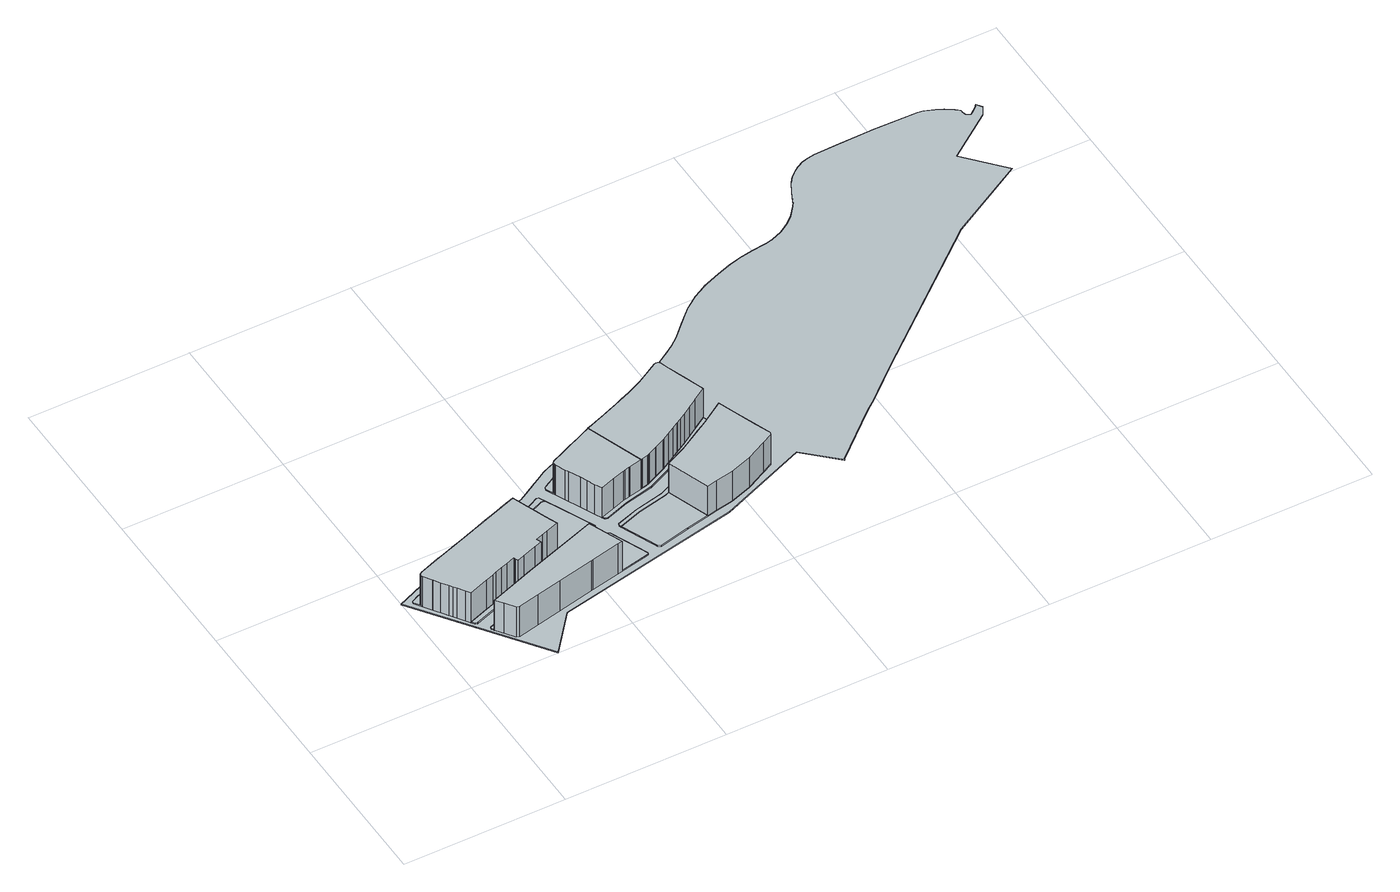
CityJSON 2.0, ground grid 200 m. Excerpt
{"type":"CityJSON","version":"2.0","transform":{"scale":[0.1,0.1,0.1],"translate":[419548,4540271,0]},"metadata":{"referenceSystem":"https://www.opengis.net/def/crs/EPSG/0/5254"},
"CityObjects":{
"object1":{"type":"GenericCityObject","attributes":{"area":433.13,"maxHeight":2,"permitType":"Approved","planType":"Implementation Zoning Plan","volume":433.13,"zoningName":"UIP-34005398","zoningSubType":"Park","zoningType":"Open Green Area"},"geometry":[{"type":"MultiSurface","lod":"2","boundaries":[[[0,1,2,3,4,5,6,7,8,9,10,11,12]],[[0,12,13,14]],[[12,11,15,13]],[[11,10,16,15]],[[10,9,17,16]],[[9,8,18,17]],[[8,7,19,18]],[[7,6,20,19]],[[6,5,21,20]],[[5,4,22,21]],[[4,3,23,22]],[[3,2,24,23]],[[2,1,25,24]],[[1,0,14,25]],[[14,13,15,16,17,18,19,20,21,22,23,24,25]]]}]},
"object2":{"type":"GenericCityObject","attributes":{"area":9365.84,"maxHeight":45,"permitType":"Approved","planType":"Implementation Zoning Plan","volume":421462.8,"zoningName":"UIP-34005398","zoningSubType":"Commerce Housing Area","zoningType":"Urban Working Area"},"geometry":[{"type":"MultiSurface","lod":"2","boundaries":[[[4,3,2,1,0,12,26,27,28,29,30,31,32,33,34,35,36,37,38,39,40,41,42,43,44,45,46,47,48,49,50,51,52,53,54,55,56,57,58,59,60,61,62,63,64,65,66,8,7,6,5]],[[4,5,67,68]],[[5,6,69,67]],[[6,7,70,69]],[[7,8,71,70]],[[8,66,72,71]],[[66,65,73,72]],[[65,64,74,73]],[[64,63,75,74]],[[63,62,76,75]],[[62,61,77,76]],[[61,60,78,77]],[[60,59,79,78]],[[59,58,80,79]],[[58,57,81,80]],[[57,56,82,81]],[[56,55,83,82]],[[55,54,84,83]],[[54,53,85,84]],[[53,52,86,85]],[[52,51,87,86]],[[51,50,88,87]],[[50,49,89,88]],[[49,48,90,89]],[[48,47,91,90]],[[47,46,92,91]],[[46,45,93,92]],[[45,44,94,93]],[[44,43,95,94]],[[43,42,96,95]],[[42,41,97,96]],[[41,40,98,97]],[[40,39,99,98]],[[39,38,100,99]],[[38,37,101,100]],[[37,36,102,101]],[[36,35,103,102]],[[35,34,104,103]],[[34,33,105,104]],[[33,32,106,105]],[[32,31,107,106]],[[31,30,108,107]],[[30,29,109,108]],[[29,28,110,109]],[[28,27,111,110]],[[27,26,112,111]],[[26,12,113,112]],[[12,0,114,113]],[[0,1,115,114]],[[1,2,116,115]],[[2,3,117,116]],[[3,4,68,117]],[[68,67,69,70,71,72,73,74,75,76,77,78,79,80,81,82,83,84,85,86,87,88,89,90,91,92,93,94,95,96,97,98,99,100,101,102,103,104,105,106,107,108,109,110,111,112,113,114,115,116,117]]]}]},
"object3":{"type":"GenericCityObject","attributes":{"area":1465.88,"maxHeight":2,"permitType":"Approved","planType":"Implementation Zoning Plan","volume":1465.88,"zoningName":"UIP-34005398","zoningSubType":"Square","zoningType":"Open Green Area"},"geometry":[{"type":"MultiSurface","lod":"2","boundaries":[[[49,48,47,46,45,44,43,42,41,40,39,38,37,36,35,34,33,118,119,120,121,122,123,124,125,126,127,128,129,130,131,132,133,134,135,136,137,138,139,140,141,142,143,144,145,146,147,148,149,150,151,152,153,54,53,52,51,50]],[[49,50,154,155]],[[50,51,156,154]],[[51,52,157,156]],[[52,53,158,157]],[[53,54,159,158]],[[54,153,160,159]],[[153,152,161,160]],[[152,151,162,161]],[[151,150,163,162]],[[150,149,164,163]],[[149,148,165,164]],[[148,147,166,165]],[[147,146,167,166]],[[146,145,168,167]],[[145,144,169,168]],[[144,143,170,169]],[[143,142,171,170]],[[142,141,172,171]],[[141,140,173,172]],[[140,139,174,173]],[[139,138,175,174]],[[138,137,176,175]],[[137,136,177,176]],[[136,135,178,177]],[[135,134,179,178]],[[134,133,180,179]],[[133,132,181,180]],[[132,131,182,181]],[[131,130,183,182]],[[130,129,184,183]],[[129,128,185,184]],[[128,127,186,185]],[[127,126,187,186]],[[126,125,188,187]],[[125,124,189,188]],[[124,123,190,189]],[[123,122,191,190]],[[122,121,192,191]],[[121,120,193,192]],[[120,119,194,193]],[[119,118,195,194]],[[118,33,196,195]],[[33,34,197,196]],[[34,35,198,197]],[[35,36,199,198]],[[36,37,200,199]],[[37,38,201,200]],[[38,39,202,201]],[[39,40,203,202]],[[40,41,204,203]],[[41,42,205,204]],[[42,43,206,205]],[[43,44,207,206]],[[44,45,208,207]],[[45,46,209,208]],[[46,47,210,209]],[[47,48,211,210]],[[48,49,155,211]],[[155,154,156,157,158,159,160,161,162,163,164,165,166,167,168,169,170,171,172,173,174,175,176,177,178,179,180,181,182,183,184,185,186,187,188,189,190,191,192,193,194,195,196,197,198,199,200,201,202,203,204,205,206,207,208,209,210,211]]]}]},
"object4":{"type":"GenericCityObject","attributes":{"area":782.19,"maxHeight":2,"permitType":"Approved","planType":"Implementation Zoning Plan","volume":782.19,"zoningName":"UIP-34005398","zoningSubType":"Park","zoningType":"Open Green Area"},"geometry":[{"type":"MultiSurface","lod":"2","boundaries":[[[212,213,214,215,216,217,218,219,220]],[[212,220,221,222]],[[220,219,223,221]],[[219,218,224,223]],[[218,217,225,224]],[[217,216,226,225]],[[216,215,227,226]],[[215,214,228,227]],[[214,213,229,228]],[[213,212,222,229]],[[222,221,223,224,225,226,227,228,229]]]}]},
"object5":{"type":"GenericCityObject","geometry":[{"type":"MultiSurface","lod":"2","boundaries":[[[28,29,30,31,32,33,118,119,120,121,122,123,124,125,126,127,128,129,130,131,132,133,134,230,231,232,233,234,235,236,64,65,66,8,9,10,11,12,26,27]],[[28,27,237,238]],[[27,26,239,237]],[[26,12,240,239]],[[12,11,241,240]],[[11,10,242,241]],[[10,9,243,242]],[[9,8,244,243]],[[8,66,245,244]],[[66,65,246,245]],[[65,64,247,246]],[[64,236,248,247]],[[236,235,249,248]],[[235,234,250,249]],[[234,233,251,250]],[[233,232,252,251]],[[232,231,253,252]],[[231,230,254,253]],[[230,134,255,254]],[[134,133,256,255]],[[133,132,257,256]],[[132,131,258,257]],[[131,130,259,258]],[[130,129,260,259]],[[129,128,261,260]],[[128,127,262,261]],[[127,126,263,262]],[[126,125,264,263]],[[125,124,265,264]],[[124,123,266,265]],[[123,122,267,266]],[[122,121,268,267]],[[121,120,269,268]],[[120,119,270,269]],[[119,118,271,270]],[[118,33,272,271]],[[33,32,273,272]],[[32,31,274,273]],[[31,30,275,274]],[[30,29,276,275]],[[29,28,238,276]],[[238,237,239,240,241,242,243,244,245,246,247,248,249,250,251,252,253,254,255,256,257,258,259,260,261,262,263,264,265,266,267,268,269,270,271,272,273,274,275,276]]]}]},
"object6":{"type":"GenericCityObject","attributes":{"area":5485.47,"maxHeight":45,"permitType":"Approved","planType":"Implementation Zoning Plan","volume":246846.15,"zoningName":"UIP-34005398","zoningSubType":"Commerce Housing Area","zoningType":"Urban Working Area"},"geometry":[{"type":"MultiSurface","lod":"2","boundaries":[[[213,212,277,278,279,280,281,282,283,284,285,216,215,214]],[[213,214,286,287]],[[214,215,288,286]],[[215,216,289,288]],[[216,285,290,289]],[[285,284,291,290]],[[284,283,292,291]],[[283,282,293,292]],[[282,281,294,293]],[[281,280,295,294]],[[280,279,296,295]],[[279,278,297,296]],[[278,277,298,297]],[[277,212,299,298]],[[212,213,287,299]],[[287,286,288,289,290,291,292,293,294,295,296,297,298,299]]]}]},
"object7":{"type":"GenericCityObject","geometry":[{"type":"MultiSurface","lod":"2","boundaries":[[[220,300,301,302,303,277,278,279,280,281,282,283,284,285,216,217,218,219]],[[220,219,304,305]],[[219,218,306,304]],[[218,217,307,306]],[[217,216,308,307]],[[216,285,309,308]],[[285,284,310,309]],[[284,283,311,310]],[[283,282,312,311]],[[282,281,313,312]],[[281,280,314,313]],[[280,279,315,314]],[[279,278,316,315]],[[278,277,317,316]],[[277,303,318,317]],[[303,302,319,318]],[[302,301,320,319]],[[301,300,321,320]],[[300,220,305,321]],[[305,304,306,307,308,309,310,311,312,313,314,315,316,317,318,319,320,321]]]}]},
"object8":{"type":"GenericCityObject","attributes":{"area":555.93,"maxHeight":2,"permitType":"Approved","planType":"Implementation Zoning Plan","volume":555.93,"zoningName":"UIP-34005398","zoningSubType":"Park","zoningType":"Open Green Area"},"geometry":[{"type":"MultiSurface","lod":"2","boundaries":[[[236,64,63,62,61,60,322,323,324,325,326,234,235]],[[236,235,327,328]],[[235,234,329,327]],[[234,326,330,329]],[[326,325,331,330]],[[325,324,332,331]],[[324,323,333,332]],[[323,322,334,333]],[[322,60,335,334]],[[60,61,336,335]],[[61,62,337,336]],[[62,63,338,337]],[[63,64,339,338]],[[64,236,328,339]],[[328,327,329,330,331,332,333,334,335,336,337,338,339]]]}]},
"object9":{"type":"GenericCityObject","attributes":{"area":3434.81,"easement":"Public","maxHeight":2,"permitType":"Approved","planType":"Implementation Zoning Plan","volume":3434.81,"zoningName":"UIP-34005398","zoningSubType":"Secondary School Area","zoningType":"Education Facility Area"},"geometry":[{"type":"MultiSurface","lod":"2","boundaries":[[[153,152,151,150,149,148,147,146,145,144,143,142,141,140,139,138,137,136,135,134,230,231,232,233,234,326,325,324,323,322,60,59,58,57,56,55,54]],[[153,54,159,160]],[[54,55,340,159]],[[55,56,341,340]],[[56,57,342,341]],[[57,58,343,342]],[[58,59,344,343]],[[59,60,335,344]],[[60,322,334,335]],[[322,323,333,334]],[[323,324,332,333]],[[324,325,331,332]],[[325,326,330,331]],[[326,234,329,330]],[[234,233,345,329]],[[233,232,346,345]],[[232,231,347,346]],[[231,230,348,347]],[[230,134,179,348]],[[134,135,178,179]],[[135,136,177,178]],[[136,137,176,177]],[[137,138,175,176]],[[138,139,174,175]],[[139,140,173,174]],[[140,141,172,173]],[[141,142,171,172]],[[142,143,170,171]],[[143,144,169,170]],[[144,145,168,169]],[[145,146,167,168]],[[146,147,166,167]],[[147,148,165,166]],[[148,149,164,165]],[[149,150,163,164]],[[150,151,162,163]],[[151,152,161,162]],[[152,153,160,161]],[[160,159,340,341,342,343,344,335,334,333,332,331,330,329,345,346,347,348,179,178,177,176,175,174,173,172,171,170,169,168,167,166,165,164,163,162,161]]]}]},
"object10":{"type":"GenericCityObject","attributes":{"area":1994.02,"maxHeight":2,"permitType":"Approved","planType":"Implementation Zoning Plan","volume":1994.02,"zoningName":"UIP-34005398","zoningSubType":"Mosque","zoningType":"Prayer Place"},"geometry":[{"type":"MultiSurface","lod":"2","boundaries":[[[220,300,301,302,303,277,212]],[[220,212,222,221]],[[212,277,349,222]],[[277,303,350,349]],[[303,302,351,350]],[[302,301,352,351]],[[301,300,353,352]],[[300,220,221,353]],[[221,222,349,350,351,352,353]]]}]},
"object11":{"type":"GenericCityObject","attributes":{"area":4431.93,"maxHeight":45,"permitType":"Approved","planType":"Implementation Zoning Plan","volume":199436.85,"zoningName":"UIP-34005398","zoningSubType":"Administrative Service Area","zoningType":"Urban Working Area"},"geometry":[{"type":"MultiSurface","lod":"2","boundaries":[[[354,355,356,357,358,359,360,361,362,363,364,365,366,367,368,369,370,371,372,373,374,375,376,377,378,379,380,381,382]],[[354,382,383,384]],[[382,381,385,383]],[[381,380,386,385]],[[380,379,387,386]],[[379,378,388,387]],[[378,377,389,388]],[[377,376,390,389]],[[376,375,391,390]],[[375,374,392,391]],[[374,373,393,392]],[[373,372,394,393]],[[372,371,395,394]],[[371,370,396,395]],[[370,369,397,396]],[[369,368,398,397]],[[368,367,399,398]],[[367,366,400,399]],[[366,365,401,400]],[[365,364,402,401]],[[364,363,403,402]],[[363,362,404,403]],[[362,361,405,404]],[[361,360,406,405]],[[360,359,407,406]],[[359,358,408,407]],[[358,357,409,408]],[[357,356,410,409]],[[356,355,411,410]],[[355,354,384,411]],[[384,383,385,386,387,388,389,390,391,392,393,394,395,396,397,398,399,400,401,402,403,404,405,406,407,408,409,410,411]]]}]},
"object12":{"type":"GenericCityObject","attributes":{"area":3841.51,"easement":"Public","maxHeight":2,"permitType":"Approved","planType":"Implementation Zoning Plan","volume":3841.51,"zoningName":"UIP-34005398","zoningSubType":"Elementary School Area","zoningType":"Education Facility Area"},"geometry":[{"type":"MultiSurface","lod":"2","boundaries":[[[412,413,414,415,416,417,418,419,420]],[[412,420,421,422]],[[420,419,423,421]],[[419,418,424,423]],[[418,417,425,424]],[[417,416,426,425]],[[416,415,427,426]],[[415,414,428,427]],[[414,413,429,428]],[[413,412,422,429]],[[422,421,423,424,425,426,427,428,429]]]}]},
"object13":{"type":"GenericCityObject","attributes":{"area":1966.71,"maxHeight":2,"permitType":"Approved","planType":"Implementation Zoning Plan","volume":1966.71,"zoningName":"UIP-34005398","zoningSubType":"Square","zoningType":"Open Green Area"},"geometry":[{"type":"MultiSurface","lod":"2","boundaries":[[[381,380,379,378,377,376,375,374,373,372,371,370,369,368,430,431,432,433,434,435,436,437,438,439,440,441,442,443,444,445,446,447,448,449,450,451,452,453,454,455,456,457,458,459,460,461,462,463,354,382]],[[381,382,464,465]],[[382,354,466,464]],[[354,463,467,466]],[[463,462,468,467]],[[462,461,469,468]],[[461,460,470,469]],[[460,459,471,470]],[[459,458,472,471]],[[458,457,473,472]],[[457,456,474,473]],[[456,455,475,474]],[[455,454,476,475]],[[454,453,477,476]],[[453,452,478,477]],[[452,451,479,478]],[[451,450,480,479]],[[450,449,481,480]],[[449,448,482,481]],[[448,447,483,482]],[[447,446,484,483]],[[446,445,485,484]],[[445,444,486,485]],[[444,443,487,486]],[[443,442,488,487]],[[442,441,489,488]],[[441,440,490,489]],[[440,439,491,490]],[[439,438,492,491]],[[438,437,493,492]],[[437,436,494,493]],[[436,435,495,494]],[[435,434,496,495]],[[434,433,497,496]],[[433,432,498,497]],[[432,431,499,498]],[[431,430,500,499]],[[430,368,501,500]],[[368,369,502,501]],[[369,370,503,502]],[[370,371,504,503]],[[371,372,505,504]],[[372,373,506,505]],[[373,374,507,506]],[[374,375,508,507]],[[375,376,509,508]],[[376,377,510,509]],[[377,378,511,510]],[[378,379,512,511]],[[379,380,513,512]],[[380,381,465,513]],[[465,464,466,467,468,469,470,471,472,473,474,475,476,477,478,479,480,481,482,483,484,485,486,487,488,489,490,491,492,493,494,495,496,497,498,499,500,501,502,503,504,505,506,507,508,509,510,511,512,513]]]}]},
"object14":{"type":"GenericCityObject","geometry":[{"type":"MultiSurface","lod":"2","boundaries":[[[514,515,516,362,363,364,365,366,367,368,430,431,432,433,434,435,436,437,438,439,440,441,442,443,444,445,446,517,518,519,520,521,522,523,524,525,526,527,528]],[[514,528,529,530]],[[528,527,531,529]],[[527,526,532,531]],[[526,525,533,532]],[[525,524,534,533]],[[524,523,535,534]],[[523,522,536,535]],[[522,521,537,536]],[[521,520,538,537]],[[520,519,539,538]],[[519,518,540,539]],[[518,517,541,540]],[[517,446,542,541]],[[446,445,543,542]],[[445,444,544,543]],[[444,443,545,544]],[[443,442,546,545]],[[442,441,547,546]],[[441,440,548,547]],[[440,439,549,548]],[[439,438,550,549]],[[438,437,551,550]],[[437,436,552,551]],[[436,435,553,552]],[[435,434,554,553]],[[434,433,555,554]],[[433,432,556,555]],[[432,431,557,556]],[[431,430,558,557]],[[430,368,559,558]],[[368,367,560,559]],[[367,366,561,560]],[[366,365,562,561]],[[365,364,563,562]],[[364,363,564,563]],[[363,362,565,564]],[[362,516,566,565]],[[516,515,567,566]],[[515,514,530,567]],[[530,529,531,532,533,534,535,536,537,538,539,540,541,542,543,544,545,546,547,548,549,550,551,552,553,554,555,556,557,558,559,560,561,562,563,564,565,566,567]]]}]},
"object15":{"type":"GenericCityObject","attributes":{"area":906.2,"maxHeight":2,"permitType":"Approved","planType":"Implementation Zoning Plan","volume":906.2,"zoningName":"UIP-34005398","zoningSubType":"Park","zoningType":"Open Green Area"},"geometry":[{"type":"MultiSurface","lod":"2","boundaries":[[[568,569,570,571,572,573,574,575,576,577,578,419,418,417,416,415,579,580]],[[568,580,581,582]],[[580,579,583,581]],[[579,415,427,583]],[[415,416,426,427]],[[416,417,425,426]],[[417,418,424,425]],[[418,419,423,424]],[[419,578,584,423]],[[578,577,585,584]],[[577,576,586,585]],[[576,575,587,586]],[[575,574,588,587]],[[574,573,589,588]],[[573,572,590,589]],[[572,571,591,590]],[[571,570,592,591]],[[570,569,593,592]],[[569,568,582,593]],[[582,581,583,427,426,425,424,423,584,585,586,587,588,589,590,591,592,593]]]}]},
"object16":{"type":"GenericCityObject","attributes":{"area":956.89,"maxHeight":2,"permitType":"Approved","planType":"Implementation Zoning Plan","volume":956.89,"zoningName":"UIP-34005398","zoningSubType":"Park","zoningType":"Open Green Area"},"geometry":[{"type":"MultiSurface","lod":"2","boundaries":[[[514,515,516,362,361,360,359,358,357,356,355,594,595,596,597,598,599,600,601,602,603,604,605,606,607,608,609,610,611,612,613,614,523,524,525,526,527,528]],[[514,528,615,616]],[[528,527,617,615]],[[527,526,618,617]],[[526,525,619,618]],[[525,524,620,619]],[[524,523,621,620]],[[523,614,622,621]],[[614,613,623,622]],[[613,612,624,623]],[[612,611,625,624]],[[611,610,626,625]],[[610,609,627,626]],[[609,608,628,627]],[[608,607,629,628]],[[607,606,630,629]],[[606,605,631,630]],[[605,604,632,631]],[[604,603,633,632]],[[603,602,634,633]],[[602,601,635,634]],[[601,600,636,635]],[[600,599,637,636]],[[599,598,638,637]],[[598,597,639,638]],[[597,596,640,639]],[[596,595,641,640]],[[595,594,642,641]],[[594,355,643,642]],[[355,356,644,643]],[[356,357,645,644]],[[357,358,646,645]],[[358,359,647,646]],[[359,360,648,647]],[[360,361,649,648]],[[361,362,650,649]],[[362,516,651,650]],[[516,515,652,651]],[[515,514,616,652]],[[616,615,617,618,619,620,621,622,623,624,625,626,627,628,629,630,631,632,633,634,635,636,637,638,639,640,641,642,643,644,645,646,647,648,649,650,651,652]]]}]},
"object17":{"type":"GenericCityObject","geometry":[{"type":"MultiSurface","lod":"2","boundaries":[[[569,570,571,572,573,574,653,654,655,656,657,658,659,660,420,412,413,414,415,579,580,568]],[[569,568,661,662]],[[568,580,663,661]],[[580,579,664,663]],[[579,415,665,664]],[[415,414,666,665]],[[414,413,667,666]],[[413,412,668,667]],[[412,420,669,668]],[[420,660,670,669]],[[660,659,671,670]],[[659,658,672,671]],[[658,657,673,672]],[[657,656,674,673]],[[656,655,675,674]],[[655,654,676,675]],[[654,653,677,676]],[[653,574,678,677]],[[574,573,679,678]],[[573,572,680,679]],[[572,571,681,680]],[[571,570,682,681]],[[570,569,662,682]],[[662,661,663,664,665,666,667,668,669,670,671,672,673,674,675,676,677,678,679,680,681,682]]]}]},
"object18":{"type":"GenericCityObject","attributes":{"area":9008.74,"maxHeight":45,"permitType":"Approved","planType":"Implementation Zoning Plan","volume":405393.3,"zoningName":"UIP-34005398","zoningSubType":"Commerce Housing Area","zoningType":"Urban Working Area"},"geometry":[{"type":"MultiSurface","lod":"2","boundaries":[[[355,354,463,462,461,460,459,458,457,456,455,454,453,452,451,450,449,448,447,446,517,518,519,520,521,522,523,614,613,612,611,610,609,608,607,606,605,604,603,602,601,600,599,598,597,596,595,594]],[[355,594,683,411]],[[594,595,684,683]],[[595,596,685,684]],[[596,597,686,685]],[[597,598,687,686]],[[598,599,688,687]],[[599,600,689,688]],[[600,601,690,689]],[[601,602,691,690]],[[602,603,692,691]],[[603,604,693,692]],[[604,605,694,693]],[[605,606,695,694]],[[606,607,696,695]],[[607,608,697,696]],[[608,609,698,697]],[[609,610,699,698]],[[610,611,700,699]],[[611,612,701,700]],[[612,613,702,701]],[[613,614,703,702]],[[614,523,704,703]],[[523,522,705,704]],[[522,521,706,705]],[[521,520,707,706]],[[520,519,708,707]],[[519,518,709,708]],[[518,517,710,709]],[[517,446,711,710]],[[446,447,712,711]],[[447,448,713,712]],[[448,449,714,713]],[[449,450,715,714]],[[450,451,716,715]],[[451,452,717,716]],[[452,453,718,717]],[[453,454,719,718]],[[454,455,720,719]],[[455,456,721,720]],[[456,457,722,721]],[[457,458,723,722]],[[458,459,724,723]],[[459,460,725,724]],[[460,461,726,725]],[[461,462,727,726]],[[462,463,728,727]],[[463,354,384,728]],[[354,355,411,384]],[[411,683,684,685,686,687,688,689,690,691,692,693,694,695,696,697,698,699,700,701,702,703,704,705,706,707,708,709,710,711,712,713,714,715,716,717,718,719,720,721,722,723,724,725,726,727,728,384]]]}]},
"object19":{"type":"GenericCityObject","attributes":{"area":7088.37,"maxHeight":45,"permitType":"Approved","planType":"Implementation Zoning Plan","volume":318976.65,"zoningName":"UIP-34005398","zoningSubType":"Commerce Housing Area","zoningType":"Urban Working Area"},"geometry":[{"type":"MultiSurface","lod":"2","boundaries":[[[658,659,660,420,419,578,577,576,575,574,653,654,655,656,657]],[[658,657,729,730]],[[657,656,731,729]],[[656,655,732,731]],[[655,654,733,732]],[[654,653,734,733]],[[653,574,735,734]],[[574,575,736,735]],[[575,576,737,736]],[[576,577,738,737]],[[577,578,739,738]],[[578,419,740,739]],[[419,420,741,740]],[[420,660,742,741]],[[660,659,743,742]],[[659,658,730,743]],[[730,729,731,732,733,734,735,736,737,738,739,740,741,742,743]]]}]},
"object20":{"type":"GenericCityObject","geometry":[{"type":"MultiSurface","lod":"2","boundaries":[[[744,745,746,747,748,749,750,751,752,753,754,755,756,757,758,759,760,761,762,763,764,765,766,767,768,769,770,771,772,773,774,775,776,777,778,779,780,781,782,783,784,785,786,787,788,789,790,791,792,793,794,795,796,797,798,799,800,801,802,803,804,805,806,807,808,809,810,811,812,813,814,815,816,817,818,819,820,821,822,823,824,825,826,827,828,829,830,831,832,833,834,835]],[[744,835,836,837]],[[835,834,838,836]],[[834,833,839,838]],[[833,832,840,839]],[[832,831,841,840]],[[831,830,842,841]],[[830,829,843,842]],[[829,828,844,843]],[[828,827,845,844]],[[827,826,846,845]],[[826,825,847,846]],[[825,824,848,847]],[[824,823,849,848]],[[823,822,850,849]],[[822,821,851,850]],[[821,820,852,851]],[[820,819,853,852]],[[819,818,854,853]],[[818,817,855,854]],[[817,816,856,855]],[[816,815,857,856]],[[815,814,858,857]],[[814,813,859,858]],[[813,812,860,859]],[[812,811,861,860]],[[811,810,862,861]],[[810,809,863,862]],[[809,808,864,863]],[[808,807,865,864]],[[807,806,866,865]],[[806,805,867,866]],[[805,804,868,867]],[[804,803,869,868]],[[803,802,870,869]],[[802,801,871,870]],[[801,800,872,871]],[[800,799,873,872]],[[799,798,874,873]],[[798,797,875,874]],[[797,796,876,875]],[[796,795,877,876]],[[795,794,878,877]],[[794,793,879,878]],[[793,792,880,879]],[[792,791,881,880]],[[791,790,882,881]],[[790,789,883,882]],[[789,788,884,883]],[[788,787,885,884]],[[787,786,886,885]],[[786,785,887,886]],[[785,784,888,887]],[[784,783,889,888]],[[783,782,890,889]],[[782,781,891,890]],[[781,780,892,891]],[[780,779,893,892]],[[779,778,894,893]],[[778,777,895,894]],[[777,776,896,895]],[[776,775,897,896]],[[775,774,898,897]],[[774,773,899,898]],[[773,772,900,899]],[[772,771,901,900]],[[771,770,902,901]],[[770,769,903,902]],[[769,768,904,903]],[[768,767,905,904]],[[767,766,906,905]],[[766,765,907,906]],[[765,764,908,907]],[[764,763,909,908]],[[763,762,910,909]],[[762,761,911,910]],[[761,760,912,911]],[[760,759,913,912]],[[759,758,914,913]],[[758,757,915,914]],[[757,756,916,915]],[[756,755,917,916]],[[755,754,918,917]],[[754,753,919,918]],[[753,752,920,919]],[[752,751,921,920]],[[751,750,922,921]],[[750,749,923,922]],[[749,748,924,923]],[[748,747,925,924]],[[747,746,926,925]],[[746,745,927,926]],[[745,744,837,927]],[[837,836,838,839,840,841,842,843,844,845,846,847,848,849,850,851,852,853,854,855,856,857,858,859,860,861,862,863,864,865,866,867,868,869,870,871,872,873,874,875,876,877,878,879,880,881,882,883,884,885,886,887,888,889,890,891,892,893,894,895,896,897,898,899,900,901,902,903,904,905,906,907,908,909,910,911,912,913,914,915,916,917,918,919,920,921,922,923,924,925,926,927]]]}]}
},
"vertices":[
[736,948,0],[839,985,0],[891,1004,0],[976,1034,0],[1065,1066,0],[1169,1104,0],[1175,1091,0],[1178,1083,0],[1192,1046,0],[1159,1034,0],[561,818,0],[526,830,0],[503,864,0],[503,864,20],[736,948,20],[526,830,20],[561,818,20],[1159,1034,20],[1192,1046,20],[1178,1083,20],[1175,1091,20],[1169,1104,20],[1065,1066,20],[976,1034,20],[891,1004,20],[839,985,20],
[463,922,0],[408,1004,0],[380,1045,0],[352,1086,0],[298,1166,0],[246,1242,0],[244,1245,0],[176,1345,0],[174,1357,0],[174,1369,0],[176,1380,0],[181,1390,0],[188,1399,0],[197,1406,0],[207,1411,0],[250,1426,0],[358,1465,0],[462,1502,0],[513,1520,0],[632,1561,0],[686,1579,0],[826,1628,0],[963,1676,0],[1044,1705,0],[1202,1760,0],[1378,1822,0],[1442,1844,0],[1529,1875,0],[1628,1909,0],[1661,1820,0],[1690,1739,0],[1737,1614,0],[1761,1548,0],[1807,1426,0],[1844,1336,0],[1683,1280,0],[1613,1256,0],[1528,1227,0],[1551,1169,0],[1450,1134,0],[1279,1076,0],[1169,1104,450],[1065,1066,450],[1175,1091,450],[1178,1083,450],[1192,1046,450],[1279,1076,450],[1450,1134,450],[1551,1169,450],[1528,1227,450],[1613,1256,450],[1683,1280,450],[1844,1336,450],[1807,1426,450],[1761,1548,450],[1737,1614,450],[1690,1739,450],[1661,1820,450],[1628,1909,450],[1529,1875,450],[1442,1844,450],[1378,1822,450],[1202,1760,450],[1044,1705,450],[963,1676,450],[826,1628,450],[686,1579,450],[632,1561,450],[513,1520,450],[462,1502,450],[358,1465,450],[250,1426,450],[207,1411,450],[197,1406,450],[188,1399,450],[181,1390,450],[176,1380,450],[174,1369,450],[174,1357,450],[176,1345,450],[244,1245,450],[246,1242,450],[298,1166,450],[352,1086,450],[380,1045,450],[408,1004,450],[463,922,450],[503,864,450],[736,948,450],[839,985,450],[891,1004,450],[976,1034,450],
[118,1431,0],[124,1455,0],[220,1500,0],[385,1544,0],[614,1608,0],[799,1676,0],[1044,1784,0],[1223,1858,0],[1351,1899,0],[1467,1934,0],[1707,2008,0],[1769,2027,0],[1841,2057,0],[1988,2122,0],[2069,2168,0],[2095,2159,0],[2136,2069,0],[2129,2076,0],[2121,2082,0],[2112,2086,0],[2103,2089,0],[2093,2090,0],[2084,2088,0],[2074,2085,0],[1962,2035,0],[1907,2011,0],[1897,2006,0],[1888,2002,0],[1886,2002,0],[1878,1999,0],[1869,1995,0],[1859,1991,0],[1850,1987,0],[1830,1980,0],[1766,1958,0],[1637,1913,0],[1202,1760,20],[1044,1705,20],[1378,1822,20],[1442,1844,20],[1529,1875,20],[1628,1909,20],[1637,1913,20],[1766,1958,20],[1830,1980,20],[1850,1987,20],[1859,1991,20],[1869,1995,20],[1878,1999,20],[1886,2002,20],[1888,2002,20],[1897,2006,20],[1907,2011,20],[1962,2035,20],[2074,2085,20],[2084,2088,20],[2093,2090,20],[2103,2089,20],[2112,2086,20],[2121,2082,20],[2129,2076,20],[2136,2069,20],[2095,2159,20],[2069,2168,20],[1988,2122,20],[1841,2057,20],[1769,2027,20],[1707,2008,20],[1467,1934,20],[1351,1899,20],[1223,1858,20],[1044,1784,20],[799,1676,20],[614,1608,20],[385,1544,20],[220,1500,20],[124,1455,20],[118,1431,20],[176,1345,20],[174,1357,20],[174,1369,20],[176,1380,20],[181,1390,20],[188,1399,20],[197,1406,20],[207,1411,20],[250,1426,20],[358,1465,20],[462,1502,20],[513,1520,20],[632,1561,20],[686,1579,20],[826,1628,20],[963,1676,20],
[2136,1159,0],[1225,845,0],[1036,777,0],[885,723,0],[660,641,0],[639,669,0],[646,690,0],[1208,893,0],[2117,1206,0],[2117,1206,20],[2136,1159,20],[1208,893,20],[646,690,20],[639,669,20],[660,641,20],[885,723,20],[1036,777,20],[1225,845,20],
[2221,1885,0],[2252,1817,0],[2297,1719,0],[2346,1611,0],[2387,1521,0],[2404,1484,0],[2393,1459,0],[408,1004,15],[380,1045,15],[463,922,15],[503,864,15],[526,830,15],[561,818,15],[1159,1034,15],[1192,1046,15],[1279,1076,15],[1450,1134,15],[1551,1169,15],[2393,1459,15],[2404,1484,15],[2387,1521,15],[2346,1611,15],[2297,1719,15],[2252,1817,15],[2221,1885,15],[2136,2069,15],[2095,2159,15],[2069,2168,15],[1988,2122,15],[1841,2057,15],[1769,2027,15],[1707,2008,15],[1467,1934,15],[1351,1899,15],[1223,1858,15],[1044,1784,15],[799,1676,15],[614,1608,15],[385,1544,15],[220,1500,15],[124,1455,15],[118,1431,15],[176,1345,15],[244,1245,15],[246,1242,15],[298,1166,15],[352,1086,15],
[2305,741,0],[2242,728,0],[1887,653,0],[1865,648,0],[1417,547,0],[1102,477,0],[849,419,0],[810,434,0],[724,553,0],[1036,777,450],[1225,845,450],[885,723,450],[660,641,450],[724,553,450],[810,434,450],[849,419,450],[1102,477,450],[1417,547,450],[1865,648,450],[1887,653,450],[2242,728,450],[2305,741,450],[2136,1159,450],
[2454,1321,0],[2483,1308,0],[2679,839,0],[2668,817,0],[1208,893,15],[2117,1206,15],[646,690,15],[639,669,15],[660,641,15],[724,553,15],[810,434,15],[849,419,15],[1102,477,15],[1417,547,15],[1865,648,15],[1887,653,15],[2242,728,15],[2305,741,15],[2668,817,15],[2679,839,15],[2483,1308,15],[2454,1321,15],
[1933,1366,0],[2031,1399,0],[2116,1428,0],[2192,1454,0],[2342,1505,0],[2404,1484,20],[2393,1459,20],[2387,1521,20],[2342,1505,20],[2192,1454,20],[2116,1428,20],[2031,1399,20],[1933,1366,20],[1844,1336,20],[1683,1280,20],[1613,1256,20],[1528,1227,20],[1551,1169,20],
[1661,1820,20],[1690,1739,20],[1737,1614,20],[1761,1548,20],[1807,1426,20],[2346,1611,20],[2297,1719,20],[2252,1817,20],[2221,1885,20],
[2305,741,20],[2668,817,20],[2679,839,20],[2483,1308,20],[2454,1321,20],
[2867,2439,0],[3115,1730,0],[3106,1728,0],[2950,1694,0],[2939,1691,0],[2880,1678,0],[2857,1673,0],[2705,1620,0],[2533,1563,0],[2491,1654,0],[2450,1745,0],[2413,1826,0],[2349,1967,0],[2330,2007,0],[2278,2121,0],[2275,2131,0],[2273,2140,0],[2274,2150,0],[2277,2160,0],[2281,2169,0],[2287,2176,0],[2294,2183,0],[2418,2238,0],[2499,2275,0],[2571,2307,0],[2604,2322,0],[2736,2380,0],[2839,2426,0],[2862,2436,0],[2862,2436,450],[2867,2439,450],[2839,2426,450],[2736,2380,450],[2604,2322,450],[2571,2307,450],[2499,2275,450],[2418,2238,450],[2294,2183,450],[2287,2176,450],[2281,2169,450],[2277,2160,450],[2274,2150,450],[2273,2140,450],[2275,2131,450],[2278,2121,450],[2330,2007,450],[2349,1967,450],[2413,1826,450],[2450,1745,450],[2491,1654,450],[2533,1563,450],[2705,1620,450],[2857,1673,450],[2880,1678,450],[2939,1691,450],[2950,1694,450],[3106,1728,450],[3115,1730,450],
[3239,952,0],[2857,861,0],[2826,877,0],[2636,1332,0],[2652,1337,0],[2925,1431,0],[3291,1513,0],[3341,1535,0],[3523,1014,0],[3523,1014,20],[3239,952,20],[3341,1535,20],[3291,1513,20],[2925,1431,20],[2652,1337,20],[2636,1332,20],[2826,877,20],[2857,861,20],
[2226,2234,0],[2236,2265,0],[2306,2306,0],[2336,2323,0],[2407,2366,0],[2486,2401,0],[2627,2455,0],[2752,2493,0],[2898,2542,0],[3027,2586,0],[3194,2665,0],[3475,2799,0],[3723,2913,0],[3831,2963,0],[3988,3026,0],[4018,3012,0],[4048,2923,0],[4042,2932,0],[4023,2944,0],[4002,2947,0],[3981,2941,0],[3775,2823,0],[3704,2782,0],[3681,2771,0],[3596,2731,0],[3534,2701,0],[3467,2674,0],[3410,2651,0],[3316,2613,0],[3218,2574,0],[3143,2544,0],[3123,2536,0],[3031,2501,0],[2931,2463,0],[2862,2436,20],[2839,2426,20],[2867,2439,20],[2931,2463,20],[3031,2501,20],[3123,2536,20],[3143,2544,20],[3218,2574,20],[3316,2613,20],[3410,2651,20],[3467,2674,20],[3534,2701,20],[3596,2731,20],[3681,2771,20],[3704,2782,20],[3775,2823,20],[3981,2941,20],[4002,2947,20],[4023,2944,20],[4042,2932,20],[4048,2923,20],[4018,3012,20],[3988,3026,20],[3831,2963,20],[3723,2913,20],[3475,2799,20],[3194,2665,20],[3027,2586,20],[2898,2542,20],[2752,2493,20],[2627,2455,20],[2486,2401,20],[2407,2366,20],[2336,2323,20],[2306,2306,20],[2236,2265,20],[2226,2234,20],[2278,2121,20],[2275,2131,20],[2273,2140,20],[2274,2150,20],[2277,2160,20],[2281,2169,20],[2287,2176,20],[2294,2183,20],[2418,2238,20],[2499,2275,20],[2571,2307,20],[2604,2322,20],[2736,2380,20],
[2871,1624,0],[2576,1522,0],[2546,1535,0],[4083,2814,0],[4112,2728,0],[4119,2706,0],[4162,2585,0],[4217,2430,0],[4233,2384,0],[4245,2350,0],[4258,2314,0],[4252,2294,0],[3889,2061,0],[3497,1831,0],[3226,1703,0],[3226,1703,15],[2871,1624,15],[3497,1831,15],[3889,2061,15],[4252,2294,15],[4258,2314,15],[4245,2350,15],[4233,2384,15],[4217,2430,15],[4162,2585,15],[4119,2706,15],[4112,2728,15],[4083,2814,15],[4048,2923,15],[4018,3012,15],[3988,3026,15],[3831,2963,15],[3723,2913,15],[3475,2799,15],[3194,2665,15],[3027,2586,15],[2898,2542,15],[2752,2493,15],[2627,2455,15],[2486,2401,15],[2407,2366,15],[2336,2323,15],[2306,2306,15],[2236,2265,15],[2226,2234,15],[2278,2121,15],[2330,2007,15],[2349,1967,15],[2413,1826,15],[2450,1745,15],[2491,1654,15],[2533,1563,15],[2546,1535,15],[2576,1522,15],
[2912,1480,0],[3275,1561,0],[3567,1698,0],[3968,1933,0],[4240,2108,0],[4265,2100,0],[4275,2072,0],[3994,1890,0],[3867,1816,0],[3653,1691,0],[3590,1654,0],[2624,1359,0],[2636,1384,0],[2636,1384,20],[2912,1480,20],[2624,1359,20],[3590,1654,20],[3653,1691,20],[3867,1816,20],[3994,1890,20],[4275,2072,20],[4265,2100,20],[4240,2108,20],[3968,1933,20],[3567,1698,20],[3275,1561,20],
[3128,1733,0],[3210,1752,0],[3218,1756,0],[3232,1762,0],[3337,1812,0],[3347,1816,0],[3474,1876,0],[3477,1878,0],[3481,1880,0],[3562,1928,0],[3566,1930,0],[3646,1977,0],[3651,1980,0],[3728,2025,0],[3732,2027,0],[3788,2060,0],[3863,2104,0],[3962,2168,0],[3965,2170,0],[4071,2238,0],[4074,2240,0],[3226,1703,20],[2871,1624,20],[3497,1831,20],[3889,2061,20],[4252,2294,20],[4258,2314,20],[4245,2350,20],[4074,2240,20],[4071,2238,20],[3965,2170,20],[3962,2168,20],[3863,2104,20],[3788,2060,20],[3732,2027,20],[3728,2025,20],[3651,1980,20],[3646,1977,20],[3566,1930,20],[3562,1928,20],[3481,1880,20],[3477,1878,20],[3474,1876,20],[3347,1816,20],[3337,1812,20],[3232,1762,20],[3218,1756,20],[3210,1752,20],[3128,1733,20],[3115,1730,20],[3106,1728,20],[2950,1694,20],[2939,1691,20],[2880,1678,20],[2857,1673,20],[2705,1620,20],[2533,1563,20],[2546,1535,20],[2576,1522,20],
[4361,1835,0],[4440,1615,0],[4524,1401,0],[4509,1364,0],[4373,1298,0],[4137,1175,0],[3866,1083,0],[3644,1041,0],[2912,1480,15],[3275,1561,15],[2636,1384,15],[2624,1359,15],[2636,1332,15],[2826,877,15],[2857,861,15],[3239,952,15],[3523,1014,15],[3644,1041,15],[3866,1083,15],[4137,1175,15],[4373,1298,15],[4509,1364,15],[4524,1401,15],[4440,1615,15],[4361,1835,15],[4275,2072,15],[4265,2100,15],[4240,2108,15],[3968,1933,15],[3567,1698,15],
[3128,1733,450],[3210,1752,450],[3218,1756,450],[3232,1762,450],[3337,1812,450],[3347,1816,450],[3474,1876,450],[3477,1878,450],[3481,1880,450],[3562,1928,450],[3566,1930,450],[3646,1977,450],[3651,1980,450],[3728,2025,450],[3732,2027,450],[3788,2060,450],[3863,2104,450],[3962,2168,450],[3965,2170,450],[4071,2238,450],[4074,2240,450],[4245,2350,450],[4233,2384,450],[4217,2430,450],[4162,2585,450],[4119,2706,450],[4112,2728,450],[4083,2814,450],[4048,2923,450],[4042,2932,450],[4023,2944,450],[4002,2947,450],[3981,2941,450],[3775,2823,450],[3704,2782,450],[3681,2771,450],[3596,2731,450],[3534,2701,450],[3467,2674,450],[3410,2651,450],[3316,2613,450],[3218,2574,450],[3143,2544,450],[3123,2536,450],[3031,2501,450],[2931,2463,450],
[4373,1298,450],[4137,1175,450],[4509,1364,450],[4524,1401,450],[4440,1615,450],[4361,1835,450],[4275,2072,450],[3994,1890,450],[3867,1816,450],[3653,1691,450],[3590,1654,450],[3341,1535,450],[3523,1014,450],[3644,1041,450],[3866,1083,450],
[9024,5052,0],[9036,5000,0],[9079,4974,0],[9093,4972,0],[9199,5059,0],[9194,5065,0],[9210,5079,0],[9254,5012,0],[9193,4899,0],[8630,4493,0],[9048,4025,0],[8103,3489,0],[6369,2032,0],[6064,1766,0],[5930,1651,0],[5827,1570,0],[5232,1041,0],[5229,1034,0],[4847,1391,0],[3761,957,0],[1472,481,0],[1079,0,0],[0,1487,0],[747,1806,0],[1217,2005,0],[1219,2007,0],[1424,2094,0],[1509,2121,0],[1629,2159,0],[1701,2179,0],[1927,2243,0],[2008,2288,0],[2172,2384,0],[2237,2422,0],[2345,2486,0],[2435,2526,0],[2583,2583,0],[2596,2587,0],[2760,2638,0],[2855,2670,0],[2976,2711,0],[3136,2787,0],[3328,2878,0],[3466,2943,0],[3575,2993,0],[3687,3045,0],[3786,3090,0],[3879,3128,0],[3967,3158,0],[3986,3197,0],[3983,3205,0],[4160,3248,0],[4291,3347,0],[4418,3425,0],[4520,3494,0],[4622,3578,0],[4775,3729,0],[4884,3837,0],[4953,3902,0],[5118,4020,0],[5196,4061,0],[5290,4112,0],[5506,4197,0],[5685,4259,0],[5840,4300,0],[6002,4327,0],[6192,4350,0],[6284,4371,0],[6413,4422,0],[6540,4504,0],[6633,4587,0],[6719,4700,0],[6728,4715,0],[6742,4731,0],[6790,4830,0],[6826,4898,0],[6895,5027,0],[6946,5095,0],[7007,5153,0],[7077,5202,0],[7163,5245,0],[7239,5266,0],[7326,5280,0],[7648,5289,0],[8020,5297,0],[8045,5298,0],[8609,5287,0],[8673,5277,0],[8798,5227,0],[8879,5185,0],[8973,5124,0],[9026,5081,0],[9026,5081,10],[9024,5052,10],[8973,5124,10],[8879,5185,10],[8798,5227,10],[8673,5277,10],[8609,5287,10],[8045,5298,10],[8020,5297,10],[7648,5289,10],[7326,5280,10],[7239,5266,10],[7163,5245,10],[7077,5202,10],[7007,5153,10],[6946,5095,10],[6895,5027,10],[6826,4898,10],[6790,4830,10],[6742,4731,10],[6728,4715,10],[6719,4700,10],[6633,4587,10],[6540,4504,10],[6413,4422,10],[6284,4371,10],[6192,4350,10],[6002,4327,10],[5840,4300,10],[5685,4259,10],[5506,4197,10],[5290,4112,10],[5196,4061,10],[5118,4020,10],[4953,3902,10],[4884,3837,10],[4775,3729,10],[4622,3578,10],[4520,3494,10],[4418,3425,10],[4291,3347,10],[4160,3248,10],[3983,3205,10],[3986,3197,10],[3967,3158,10],[3879,3128,10],[3786,3090,10],[3687,3045,10],[3575,2993,10],[3466,2943,10],[3328,2878,10],[3136,2787,10],[2976,2711,10],[2855,2670,10],[2760,2638,10],[2596,2587,10],[2583,2583,10],[2435,2526,10],[2345,2486,10],[2237,2422,10],[2172,2384,10],[2008,2288,10],[1927,2243,10],[1701,2179,10],[1629,2159,10],[1509,2121,10],[1424,2094,10],[1219,2007,10],[1217,2005,10],[747,1806,10],[0,1487,10],[1079,0,10],[1472,481,10],[3761,957,10],[4847,1391,10],[5229,1034,10],[5232,1041,10],[5827,1570,10],[5930,1651,10],[6064,1766,10],[6369,2032,10],[8103,3489,10],[9048,4025,10],[8630,4493,10],[9193,4899,10],[9254,5012,10],[9210,5079,10],[9194,5065,10],[9199,5059,10],[9093,4972,10],[9079,4974,10],[9036,5000,10]
]}
